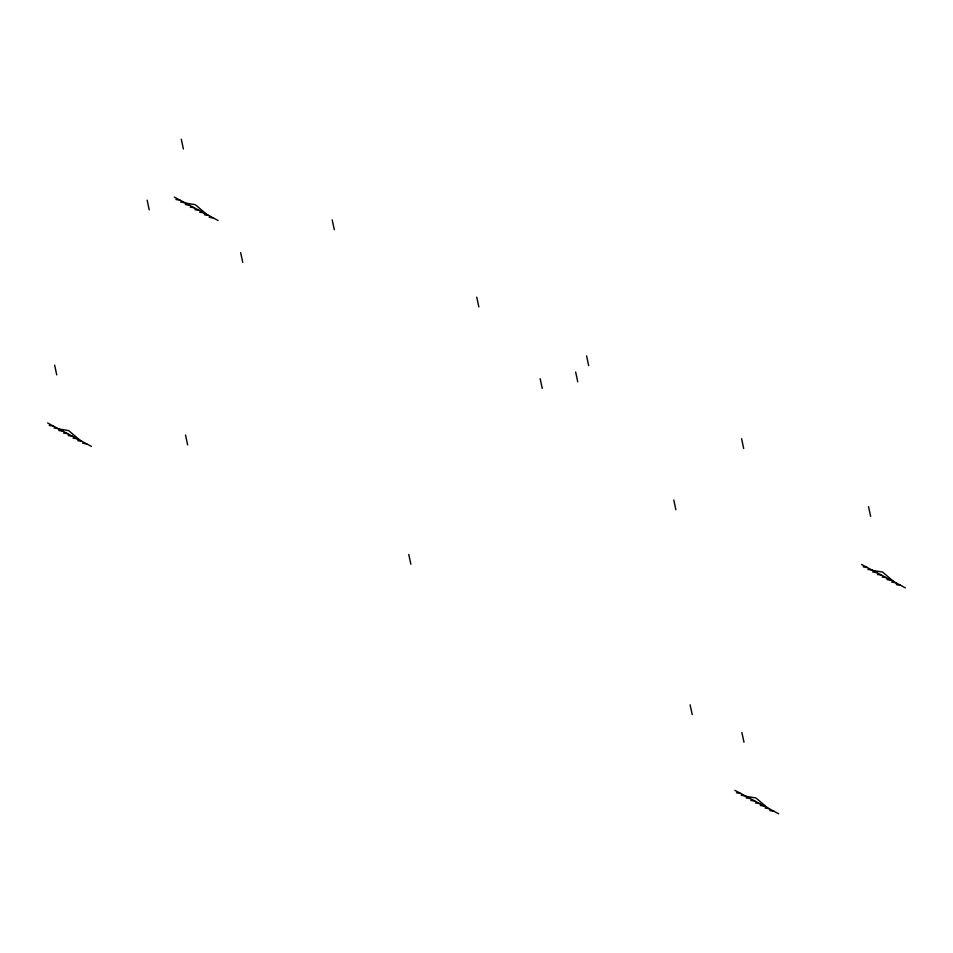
<?xml version="1.0" encoding="UTF-8"?>
<svg xmlns="http://www.w3.org/2000/svg" width="953" height="953" viewBox="0 0 953 953"><rect width="100%" height="100%" fill="white"/><g stroke="black" fill="none" stroke-linecap="round" stroke-linejoin="round"><path stroke-width="1.43" d="M175.924 199.511L180.081 200.178M180.677 202.048L184.834 202.727M185.537 203.096L195.317 204.681L206.861 214.496M185.43 204.585L189.587 205.264M190.183 207.135L194.341 207.802M194.936 209.672L199.106 210.351M199.701 212.221L203.859 212.888M204.454 214.759L208.612 215.426M209.207 217.296L213.365 217.975M49.27 425.419L53.428 426.086M54.023 427.957L58.181 428.636M58.883 429.005L68.664 430.589L80.219 440.405M58.776 430.506L62.946 431.173M63.541 433.043L67.699 433.71M68.294 435.581L72.452 436.26M73.047 438.13L77.205 438.797M863.168 566.868L867.325 567.535M77.801 440.667L81.958 441.346M867.921 569.406L872.078 570.085M872.781 570.454L882.561 572.038L894.117 581.854M82.566 443.216L86.723 443.884M872.674 571.955L876.843 572.622M877.439 574.492L881.596 575.159M882.192 577.03L886.35 577.709M886.945 579.579L891.103 580.246M891.698 582.116L895.856 582.795M896.451 584.665L900.621 585.333M736.514 792.777L740.684 793.444M741.279 795.314L745.437 795.993M746.139 796.363L755.92 797.947L767.463 807.763M746.032 797.864L750.19 798.531M750.785 800.401L754.943 801.08M755.538 802.95L759.696 803.617M760.303 805.488L764.461 806.155M765.056 808.025L769.214 808.704M769.81 810.574L773.967 811.241M174.304 197.092L218.106 220.5M861.548 564.45L905.35 587.858M47.65 423.001L91.452 446.409M734.894 790.359L778.696 813.779M868.528 506.591L870.625 516.347M741.589 438.737L743.685 448.494M741.887 732.5L743.983 742.256M673.783 500.015L675.868 509.772M690.115 704.827L692.212 714.583M586.571 355.874L588.668 365.63M575.648 371.992L577.732 381.76M540.148 378.651L542.245 388.419M476.738 297.157L478.835 306.926M408.754 554.42L410.85 564.188M332.192 219.893L334.277 229.649M240.656 252.628L242.753 262.397M181.284 139.221L183.381 148.99M147.143 200.13L149.228 209.898M185.537 435.104L187.622 444.872M54.643 365.142L56.727 374.898"/></g></svg>
